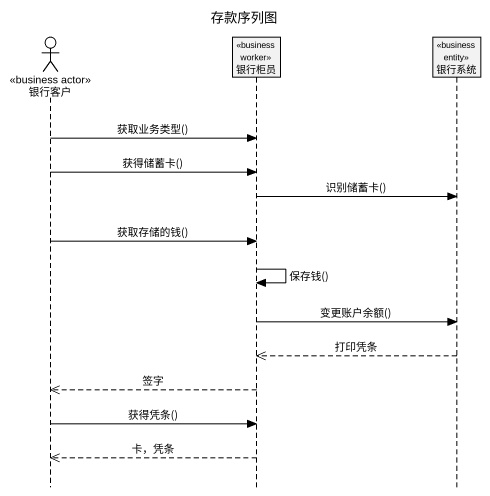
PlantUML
@startuml
title 存款序列图
hide footbox
actor 银行客户 <<business actor>>
participant 银行柜员 <<business worker>>
participant 银行系统 <<business entity>>

银行客户 -> 银行柜员 : 获取业务类型()
银行客户 -> 银行柜员 : 获得储蓄卡()
银行柜员 -> 银行系统 : 识别储蓄卡()
银行客户 -> 银行柜员 : 获取存储的钱()
银行柜员 -> 银行柜员 : 保存钱()
银行柜员 -> 银行系统 : 变更账户余额()
银行系统 -->> 银行柜员 : 打印凭条
银行柜员 -->> 银行客户 : 签字
银行客户 -> 银行柜员 : 获得凭条()
银行柜员 -->> 银行客户 : 卡，凭条
@enduml
